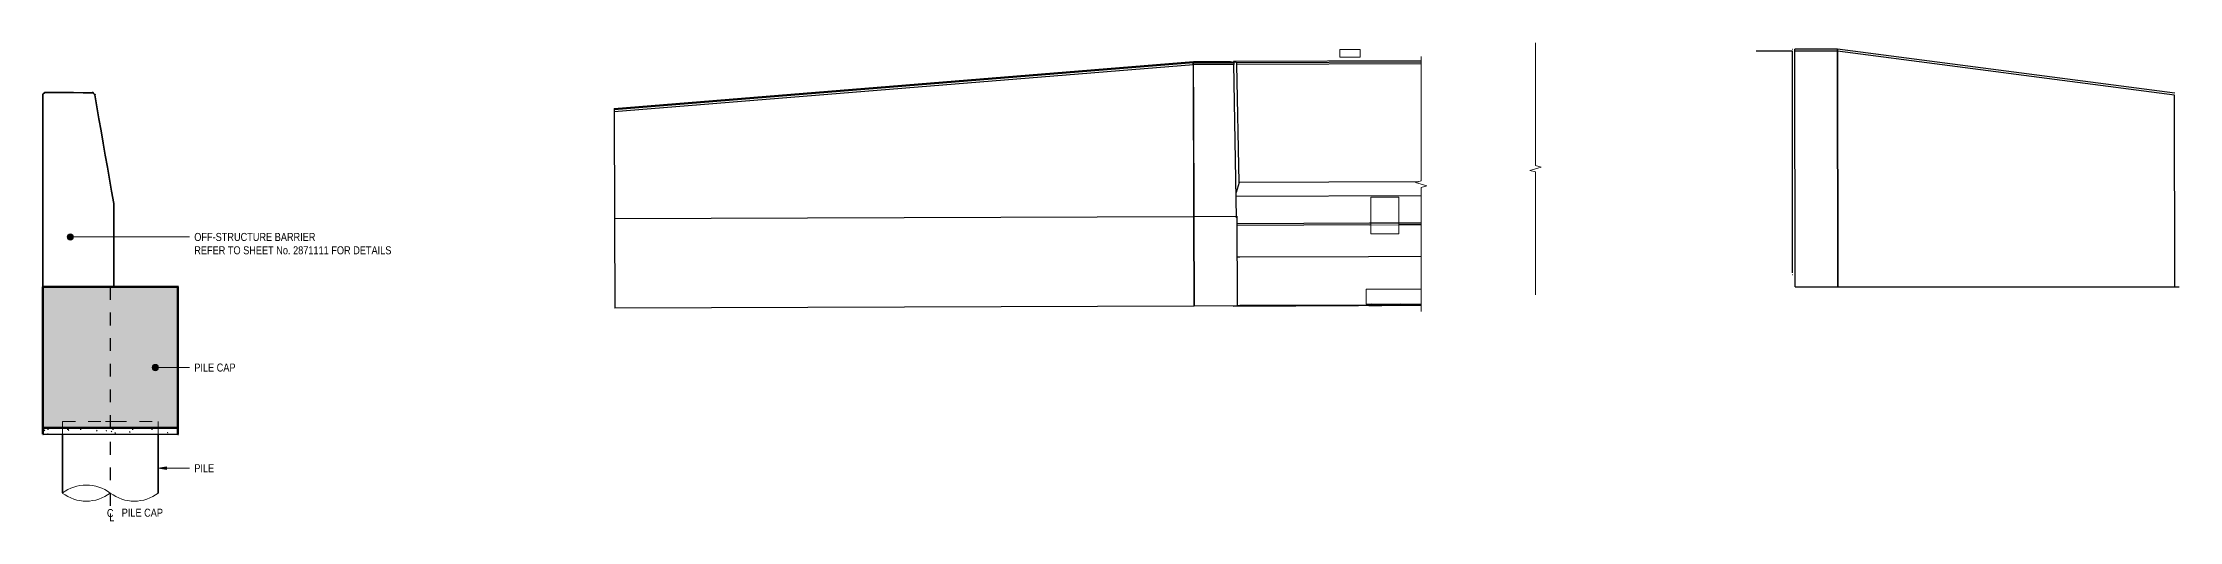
# Model space of a CAD drawing. Header units: metres. Extents: x 574 to 628, y 3 to 1691.
# Drawn here: x 610.98 to 627.67, y 17.15 to 20.89 of the extents above; entities that cross this region are included whole.
import ezdxf

# ---------------------------------------------------------------- set-up
doc = ezdxf.new("R2010")
doc.units = ezdxf.units.M
doc.linetypes.add('JacobsCenter', pattern=[0.015, 0.009, -0.0015, 0.003, -0.0015])
doc.linetypes.add('JacobsDash', pattern=[0.0045, 0.003, -0.0015])
for name, color, linetype, lineweight in [('BRIDGE-FRAMING-LINE-18-HID', 7, 'JacobsDash', 18), ('D-BDGE', 7, 'Continuous', 13), ('D-BDGE-FLOOR', 7, 'Continuous', 50), ('D-BDGE-FLOOR-HID', 7, 'JacobsDash', 18), ('D-BDGE-FNDN-LINES-18-HID', 7, 'JacobsDash', 18), ('D-BDGE-FNDN-PILE-CAP', 7, 'Continuous', 50), ('D-BDGE-FRAMING', 7, 'Continuous', 50), ('D-BDGE-GEN-MOD', 7, 'Continuous', 35), ('D-BDGE-LINE', 7, 'Continuous', 9), ('D-ENHA-GEN-LINE', 7, 'Continuous', 9), ('D-ENHA-TEXT', 7, 'Continuous', 9)]:
    doc.layers.add(name, color=color, linetype=linetype, lineweight=lineweight)
doc.styles.add('Arial Narrow_1', font='ARIALN.TTF', dxfattribs={"height": 0.0625})

# ---------------------------------------------------------------- blocks, each defined once
blk = doc.blocks.new('CS_DET_Pile-Column_BreakLine - CS_Tubular BreakLine-6353580-DRG-2871081 - SECTION 4')
at = {"layer": 'D-BDGE-LINE', "lineweight": 18}
for centre, start, end in [((1584.904, 17.122), 52.9573, 127.0427), ((1584.904, 17.619), 232.9573, 307.0427), ((1585.279, 17.619), 232.9573, 307.0427)]:
    blk.add_arc(centre, 0.311, start, end, dxfattribs=at)
blk = doc.blocks.new('08_ADC_Barrier_Precast_T2D_MBP-02-B - MBP-02-B-7218689-DRG-2871081 - SECTION 1A')
at = {"layer": 'D-BDGE-GEN-MOD', "lineweight": 25}
for p, q in [((419.386, 20.747), (417.919, 20.742)), ((417.919, 20.742), (417.946, 20.735)), ((417.919, 20.736), (417.919, 20.742)), ((417.946, 20.735), (419.386, 20.74)), ((417.947, 20.718), (417.946, 20.735)), ((419.386, 20.723), (417.947, 20.718)), ((417.964, 19.797), (417.947, 20.718)), ((417.964, 19.797), (417.942, 19.719)), ((419.386, 19.692), (417.942, 19.687)), ((419.364, 19.802), (417.964, 19.797)), ((417.945, 19.477), (418.992, 19.481)), ((418.992, 19.466), (417.945, 19.462)), ((419.212, 19.482), (419.386, 19.482)), ((419.386, 19.467), (419.212, 19.467))]:
    blk.add_line(p, q, dxfattribs=at)
blk = doc.blocks.new('SC_DET_BREAK LINE - Std Break-6371928-DRG-2871081 - SECTION 1A')
at = {"layer": 'D-BDGE-LINE', "lineweight": 13}
for p, q in [((419.386, 20.78), (419.386, 19.809)), ((419.386, 19.809), (419.342, 19.796)), ((419.342, 19.796), (419.43, 19.771)), ((419.43, 19.771), (419.386, 19.759)), ((419.386, 19.759), (419.386, 18.788))]:
    blk.add_line(p, q, dxfattribs=at)
blk = doc.blocks.new('SC_DET_BREAK LINE - Std Break-6979740-DRG-2871081 - SECTION 3A')
at = {"layer": 'D-BDGE-LINE', "lineweight": 13}
for p, q in [((753.722, 19.929), (753.722, 20.889)), ((753.678, 19.891), (753.766, 19.916)), ((753.722, 19.879), (753.678, 19.891)), ((753.766, 19.916), (753.722, 19.929)), ((753.722, 18.919), (753.722, 19.879))]:
    blk.add_line(p, q, dxfattribs=at)
blk = doc.blocks.new('CS_Annot_Centreline Symbol1 - CS_Annot_Centreline Symbol-5309845-DRG-2871081 - SECTION 4')
at = {"layer": 'D-ENHA-GEN-LINE', "char_height": 0.0625, "attachment_point": 1, "style": 'Arial Narrow_1'}
for s, insert, width in [('C  ', (1585.065, 17.246), 0.11023), ('L', (1585.084, 17.213), 0.0481)]:
    blk.add_mtext(s, dxfattribs=dict(at, insert=insert, width=width))

msp = doc.modelspace()

# ---------------------------------------------------------------- hatches: boundary and pattern name
at = {"layer": 'D-BDGE-FNDN-PILE-CAP', "true_color": 0xc0c0c0}
msp.add_hatch(color=9, dxfattribs=at).paths.add_polyline_path([(610.9847, 17.8808), (612.0376, 17.8808), (612.0376, 18.9825), (610.982, 18.9827), (610.982, 17.8808)])
h = msp.add_hatch(color=9, dxfattribs=at)
h.paths.add_polyline_path([(610.9847, 17.8308), (610.9847, 17.8808), (610.982, 17.8808), (610.982, 17.8308)])
h.paths.add_polyline_path([(612.0376, 17.8308), (612.0376, 17.8808), (612.0371, 17.8808), (612.0371, 17.8308)])
at = {"layer": 'D-BDGE-LINE'}
h = msp.add_hatch(dxfattribs=at)
h.set_pattern_fill('FP_6', color=256, style=0, pattern_type=2)
h.set_pattern_definition([(0, (611.324106, 16.141), (0.2032, 0.0508), [0.00838, -0.14402, 0.00838, -0.14402, -0.8128]), (0, (611.324106, 16.141), (0.2032, 0.0508), [-0.3048, 0.00838, -0.29642, 0.00838, -0.14402, -0.3556]), (0, (611.324106, 16.141), (0.2032, 0.0508), [-0.762, 0.00838, -0.09322, 0.00838, -0.24562]), (120, (611.400106, 16.166), (-0.1455941, 0.1505764), [0.00838, -0.14402, 0.00838, -0.14402, -0.8128]), (120, (611.400106, 16.166), (-0.1455941, 0.1505764), [-0.3048, 0.00838, -0.29642, 0.00838, -0.14402, -0.3556]), (120, (611.400106, 16.166), (-0.1455941, 0.1505764), [-0.762, 0.00838, -0.09322, 0.00838, -0.24562]), (240, (611.425106, 16.268), (-0.0576059, -0.2013764), [0.00838, -0.14402, 0.00838, -0.14402, -0.8128]), (240, (611.425106, 16.268), (-0.0576059, -0.2013764), [-0.3048, 0.00838, -0.29642, 0.00838, -0.14402, -0.3556]), (240, (611.425106, 16.268), (-0.0576059, -0.2013764), [-0.762, 0.00838, -0.09322, 0.00838, -0.24562])])
h.paths.add_polyline_path([(611.3235, 17.8308), (612.0371, 17.8308), (612.0371, 17.8808), (610.9847, 17.8808), (610.9847, 17.8308)])
at = {"layer": 'D-ENHA-TEXT'}
h = msp.add_hatch(color=256, dxfattribs=at)
edge = h.paths.add_edge_path()
edge.add_arc((611.1975, 19.3716), 0.025, 0, 360)
h = msp.add_hatch(color=256, dxfattribs=at)
edge = h.paths.add_edge_path()
edge.add_arc((611.8618, 18.3515), 0.025, 0, 360)
msp.add_hatch(color=256, dxfattribs=at).paths.add_polyline_path([(611.8866, 17.5654), (611.9491, 17.5544), (611.9491, 17.5764)])

# ---------------------------------------------------------------- linework, layer by layer
at = {"layer": 'BRIDGE-FRAMING-LINE-18-HID', "lineweight": 25}
for p, q in [((621.334, 18.8455), (621.3341, 18.8423)), ((621.3341, 18.8423), (621.3403, 18.8429)), ((621.3341, 18.8423), (621.3403, 18.8423)), ((621.3446, 18.8435), (621.3403, 18.843)), ((621.3403, 18.843), (621.3403, 18.8417)), ((621.3403, 18.837), (621.3856, 18.8418)), ((621.3403, 18.8416), (621.3403, 18.837)), ((621.3403, 18.837), (621.7479, 18.8383)), ((621.3404, 18.8429), (621.341, 18.843)), ((621.3404, 18.8423), (621.387, 18.8429)), ((621.341, 18.843), (621.341, 18.8455)), ((621.387, 18.8435), (621.341, 18.843)), ((621.3445, 18.8455), (621.3446, 18.8435)), ((621.354, 18.8445), (621.3455, 18.8436)), ((621.3633, 18.8455), (621.355, 18.8446)), ((621.3866, 18.8419), (621.3871, 18.842)), ((621.3871, 18.8429), (621.6249, 18.8455)), ((621.5844, 18.8455), (621.3871, 18.8435))]:
    msp.add_line(p, q, dxfattribs=at)
at = {"layer": 'D-BDGE', "lineweight": 25}
for p, q in [((620.3062, 19.5203), (620.2841, 20.7234)), ((621.3454, 19.481), (621.5804, 19.482)), ((620.3323, 19.2127), (620.3062, 19.2127)), ((610.9847, 17.8808), (610.9847, 17.8308)), ((612.0371, 17.8308), (612.0371, 17.8808)), ((610.9847, 17.8308), (612.0371, 17.8308))]:
    msp.add_line(p, q, dxfattribs=at)
at = {"layer": 'D-BDGE', "color": 7, "lineweight": 9, "true_color": 0xffffff}
for p, q in [((621.2724, 20.836), (621.1124, 20.836)), ((621.1124, 20.836), (621.1124, 20.776)), ((621.1124, 20.776), (621.2724, 20.776)), ((621.2724, 20.776), (621.2724, 20.836)), ((621.5741, 19.6834), (621.3544, 19.6834)), ((621.3544, 19.6834), (621.3544, 19.3948)), ((621.5741, 19.3948), (621.5741, 19.6834)), ((621.3544, 19.3948), (621.5741, 19.3948)), ((621.7479, 18.9626), (621.3185, 18.9626)), ((621.3185, 18.9626), (621.3185, 18.8455)), ((621.3185, 18.8455), (621.7479, 18.8455))]:
    msp.add_line(p, q, dxfattribs=at)
at = {"layer": 'D-BDGE'}
msp.add_line((621.5813, 19.4654), (621.3479, 19.4645), dxfattribs=at)
at = {"layer": 'D-BDGE', "linetype": 'JacobsCenter', "lineweight": 25}
for p, q in [((611.5109, 17.8808), (611.5109, 19.0306)), ((611.5109, 17.2706), (611.5109, 17.8308))]:
    msp.add_line(p, q, dxfattribs=at)
at = {"layer": 'D-BDGE', "lineweight": 50}
msp.add_line((612.0371, 17.8808), (610.9847, 17.8808), dxfattribs=at)
at = {"layer": 'D-BDGE', "linetype": 'JacobsDash', "lineweight": 18}
for p, q in [((611.1371, 17.8308), (611.1371, 17.9308)), ((611.1371, 17.9308), (611.8847, 17.9308)), ((611.8847, 17.9308), (611.8847, 17.8308))]:
    msp.add_line(p, q, dxfattribs=at)
at = {"layer": 'D-BDGE', "lineweight": 35}
for p, q in [((611.1371, 17.8308), (611.1371, 17.3722)), ((611.8847, 17.8308), (611.8847, 17.3706))]:
    msp.add_line(p, q, dxfattribs=at)
at = {"layer": 'D-BDGE', "lineweight": 35, "flags": 128}
msp.add_lwpolyline([(611.5367, 19.6338), (611.5202, 19.7281), (611.5037, 19.8224), (611.4871, 19.9166), (611.4706, 20.0109), (611.4541, 20.1051), (611.4376, 20.1994), (611.4211, 20.2936), (611.4046, 20.3879), (611.3881, 20.4821)], dxfattribs=at)
at = {"layer": 'D-BDGE-FLOOR', "lineweight": 25}
for p, q in [((620.2787, 18.832), (621.7479, 18.8379)), ((620.2787, 18.832), (620.2869, 18.8329)), ((620.3096, 18.8353), (620.3323, 18.8377))]:
    msp.add_line(p, q, dxfattribs=at)
at = {"layer": 'D-BDGE-FLOOR', "lineweight": 25, "flags": 128}
for points in [[(621.7479, 19.2183), (621.3368, 19.2167), (620.3323, 19.2127)], [(620.3323, 18.8377), (621.3368, 18.8417), (621.7479, 18.8433)]]:
    msp.add_lwpolyline(points, dxfattribs=at)
at = {"layer": 'D-BDGE-FLOOR-HID', "lineweight": 25}
msp.add_line((620.2879, 18.833), (620.3096, 18.8353), dxfattribs=at)
at = {"layer": 'D-BDGE-FNDN-LINES-18-HID'}
for p, q in [((612.0381, 18.9825), (612.0376, 18.9825)), ((611.473, 17.9308), (611.6322, 17.9308)), ((612.0376, 17.8808), (612.0381, 17.8808)), ((612.0381, 17.8808), (612.0376, 17.8808)), ((612.0381, 17.8308), (612.0376, 17.8308))]:
    msp.add_line(p, q, dxfattribs=at)
at = {"layer": 'D-BDGE-FNDN-PILE-CAP'}
for p, q in [((612.0376, 18.9825), (610.982, 18.9827)), ((610.982, 18.9827), (610.982, 17.8808)), ((612.0376, 17.8808), (612.0376, 18.9825)), ((612.0427, 18.9824), (612.0381, 18.9825)), ((610.9847, 17.8808), (610.982, 17.8808)), ((610.982, 17.8808), (610.982, 17.8308)), ((610.982, 17.8808), (610.9847, 17.8808)), ((612.0376, 17.8808), (612.0371, 17.8808)), ((612.0371, 17.8808), (612.0376, 17.8808)), ((612.0376, 17.8308), (612.0376, 17.8808)), ((612.0381, 17.8808), (612.0427, 17.8808)), ((612.0427, 17.8808), (612.0381, 17.8808)), ((610.982, 17.8308), (610.9847, 17.8308)), ((612.0371, 17.8308), (612.0376, 17.8308)), ((612.0427, 17.8308), (612.0381, 17.8308))]:
    msp.add_line(p, q, dxfattribs=at)
at = {"layer": 'D-BDGE-FRAMING', "lineweight": 25}
for p, q in [((621.387, 18.8455), (621.3871, 18.842)), ((621.3871, 18.842), (621.7479, 18.8434))]:
    msp.add_line(p, q, dxfattribs=at)
at = {"layer": 'D-BDGE-GEN-MOD', "lineweight": 25}
for p, q in [((615.4438, 20.375), (619.9686, 20.7418)), ((615.4438, 20.3666), (619.9686, 20.734)), ((615.4439, 20.3509), (619.9686, 20.7184)), ((619.9676, 20.7418), (619.9676, 20.734)), ((619.9676, 20.7184), (619.9676, 20.7339)), ((619.9676, 20.7183), (619.9689, 20.3682)), ((619.9686, 20.7183), (619.9683, 20.7183)), ((619.9686, 20.7418), (620.2571, 20.7428)), ((619.9686, 20.734), (619.9686, 20.7418)), ((619.9686, 20.7339), (620.2835, 20.7351)), ((619.9686, 20.7268), (619.9686, 20.7339)), ((619.973, 19.5318), (619.9686, 20.7183)), ((620.2849, 20.7195), (619.9687, 20.7183)), ((620.2571, 20.7428), (620.2835, 20.7351)), ((620.2835, 20.7351), (620.2849, 20.7195)), ((624.6474, 20.823), (624.3648, 20.8222)), ((624.6474, 19.091), (624.6474, 20.823)), ((624.649, 20.838), (624.6504, 20.8376)), ((624.6659, 20.8231), (624.6674, 20.8381)), ((624.9992, 20.8237), (624.6659, 20.8231)), ((624.6696, 18.9817), (624.6659, 20.8231)), ((624.9997, 20.8387), (624.6674, 20.8381)), ((624.9997, 20.8389), (624.9982, 20.8239)), ((624.9992, 20.8238), (624.9982, 20.8239)), ((624.9982, 20.8237), (625.0019, 18.9817)), ((624.9992, 20.8237), (625.0007, 20.8387)), ((625.0029, 18.9817), (624.9992, 20.8237)), ((627.6317, 20.4791), (624.9992, 20.8237)), ((627.6332, 20.4941), (624.9997, 20.8389)), ((615.4438, 20.375), (615.4438, 20.3666)), ((615.4438, 20.3666), (615.4439, 20.3509)), ((619.9689, 20.3681), (619.972, 19.5319)), ((627.6347, 18.9817), (627.6317, 20.4791)), ((615.4439, 20.3509), (615.447, 19.515)), ((615.447, 19.515), (619.973, 19.5318)), ((619.972, 19.5318), (620.307, 19.533)), ((619.972, 19.5318), (619.9746, 18.8318)), ((619.9756, 18.8318), (619.973, 19.5318)), ((620.307, 19.533), (620.3096, 18.833)), ((615.447, 19.515), (615.4496, 18.815)), ((624.6504, 19.076), (624.649, 19.076)), ((624.6696, 18.9817), (625.0028, 18.9817)), ((625.0019, 18.9817), (625.0028, 18.9817)), ((625.0028, 18.9817), (627.6347, 18.9817)), ((627.6347, 18.9817), (627.6687, 18.9817)), ((619.9756, 18.8318), (615.4496, 18.815)), ((620.3096, 18.833), (619.9746, 18.8318))]:
    msp.add_line(p, q, dxfattribs=at)
at = {"layer": 'D-BDGE-GEN-MOD'}
for p, q in [((610.9989, 20.501), (610.9838, 20.4858)), ((610.9838, 20.4858), (610.9841, 20.4862)), ((610.9838, 20.4858), (610.9838, 18.9817)), ((611.3723, 20.4976), (611.3762, 20.5042)), ((611.3881, 20.4821), (611.3723, 20.4976)), ((611.3881, 20.4821), (611.392, 20.4887)), ((611.5367, 18.9817), (611.5367, 19.6338)), ((611.5367, 19.6338), (611.5418, 19.6337)), ((610.9838, 18.9817), (611.5367, 18.9817))]:
    msp.add_line(p, q, dxfattribs=at)
at = {"layer": 'D-BDGE-GEN-MOD', "flags": 128}
msp.add_lwpolyline([(611.3723, 20.4976), (611.2976, 20.4983), (611.223, 20.499), (611.1483, 20.4997), (611.0736, 20.5004), (610.9989, 20.501)], dxfattribs=at)
at = {"layer": 'D-ENHA-TEXT'}
for p, q in [((611.1975, 19.3716), (612.1281, 19.3716)), ((611.8618, 18.3515), (612.1281, 18.3515)), ((611.9491, 17.5764), (611.8866, 17.5654)), ((611.8866, 17.5654), (611.9491, 17.5544)), ((611.8866, 17.5654), (612.1281, 17.5654)), ((611.9491, 17.5544), (611.9491, 17.5764))]:
    msp.add_line(p, q, dxfattribs=at)
for centre in [(611.1975, 19.3716), (611.8618, 18.3515)]:
    msp.add_circle(centre, 0.025, dxfattribs=at)

# ---------------------------------------------------------------- block references
at = {"layer": 'D-BDGE-GEN-MOD', "lineweight": 25}
msp.add_blockref('08_ADC_Barrier_Precast_T2D_MBP-02-B - MBP-02-B-7218689-DRG-2871081 - SECTION 1A', (202.362, 0), dxfattribs=at)
at = {"layer": 'D-BDGE-LINE'}
for name, p in [('SC_DET_BREAK LINE - Std Break-6979740-DRG-2871081 - SECTION 3A', (-131.0804, 0)), ('SC_DET_BREAK LINE - Std Break-6371928-DRG-2871081 - SECTION 1A', (202.362, 0)), ('CS_DET_Pile-Column_BreakLine - CS_Tubular BreakLine-6353580-DRG-2871081 - SECTION 4', (-973.5819, 0))]:
    msp.add_blockref(name, p, dxfattribs=at)
at = {"layer": 'D-ENHA-GEN-LINE'}
msp.add_blockref('CS_Annot_Centreline Symbol1 - CS_Annot_Centreline Symbol-5309845-DRG-2871081 - SECTION 4', (-973.5819, 0), dxfattribs=at)

# ---------------------------------------------------------------- next in the draw order: texts
at = {"layer": 'D-ENHA-GEN-LINE', "insert": (611.5989, 17.2488), "char_height": 0.0625, "attachment_point": 1, "style": 'Arial Narrow_1', "bg_fill": 3, "box_fill_scale": 1, "bg_fill_color": 256, "bg_fill_true_color": 13158600, "bg_fill_transparency": 0}
msp.add_mtext('PILE CAP', dxfattribs=at)
at = {"layer": 'D-ENHA-TEXT', "char_height": 0.0625, "attachment_point": 1, "style": 'Arial Narrow_1', "bg_fill": 3, "box_fill_scale": 1, "bg_fill_color": 256, "bg_fill_transparency": 0}
for s, insert in [('OFF-STRUCTURE BARRIER ', (612.1656, 19.4029)), ('PILE CAP', (612.1656, 18.3827)), ('PILE', (612.1656, 17.5966))]:
    msp.add_mtext(s, dxfattribs=dict(at, insert=insert))

# ---------------------------------------------------------------- next in the draw order: texts
at = {"layer": 'D-ENHA-TEXT', "insert": (612.1656, 19.2987), "char_height": 0.0625, "attachment_point": 1, "style": 'Arial Narrow_1', "bg_fill": 3, "box_fill_scale": 1, "bg_fill_color": 256, "bg_fill_transparency": 0}
msp.add_mtext('REFER TO SHEET No. 2871111 FOR DETAILS', dxfattribs=at)

doc.saveas('drawing.dxf')
